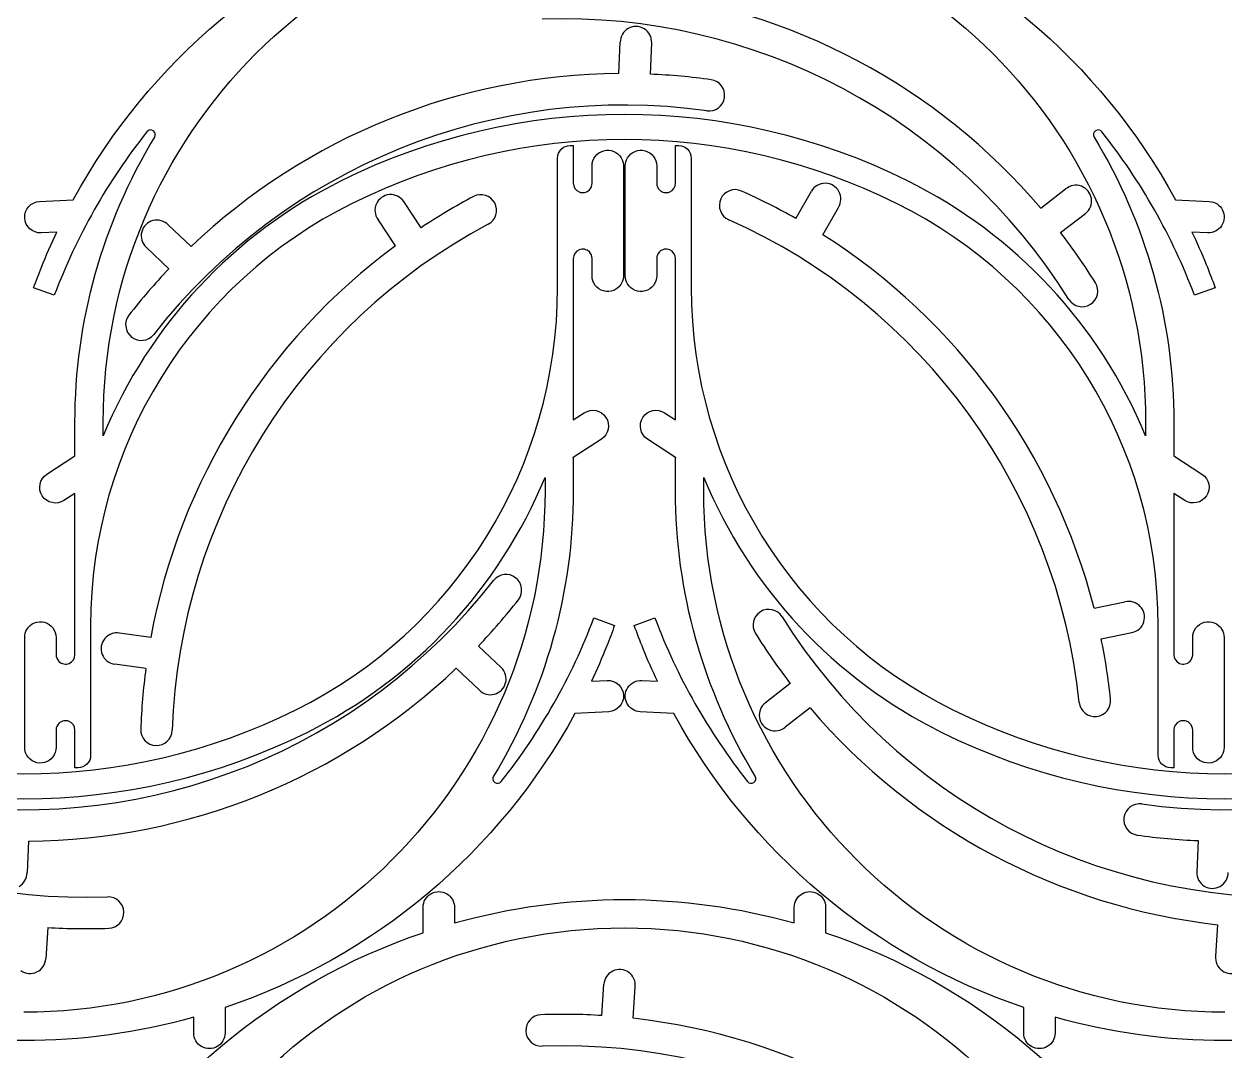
# Model space of a CAD drawing. Extents: x 3 to 3398, y -5 to 2267.
# Drawn here: x 1632 to 2174, y 1263 to 1727 of the extents above; entities that cross this region are included whole.
import ezdxf

# ---------------------------------------------------------------- set-up
doc = ezdxf.new("R2010")
doc.units = 0
doc.layers.add('Capa_1', color=7, linetype='CONTINUOUS')

msp = doc.modelspace()

# ---------------------------------------------------------------- linework, layer by layer
at = {"layer": 'Capa_1', "color": 7}
for points in [[(1900.12887, 1704.342453), (1900.729283, 1718.502954)], [(1914.304393, 1704.096301), (1914.904805, 1718.256802)], [(1878.084757, 1671.920986), (1879.502083, 1671.920986), (1879.502083, 1661.999698)], [(1925.66812, 1654.913084), (1925.66812, 1661.999698), (1925.66812, 1671.920986)], [(1932.754734, 1666.251666), (1932.754734, 1661.999698)], [(1872.415468, 1607.700217), (1872.415468, 1661.999698)], [(1980.028307, 1638.970576), (1987.023052, 1651.29753)], [(2090.545291, 1643.661701), (2101.778803, 1652.303952)], [(1638.552465, 1646.665509), (1653.805258, 1647.471626)], [(1810.806147, 1634.802133), (1802.968557, 1646.611133)], [(1992.180271, 1631.667444), (1999.175014, 1643.994401)], [(1799.193223, 1626.669111), (1791.355634, 1638.478111)], [(2099.468578, 1632.644397), (2110.702089, 1641.286648)], [(1646.377236, 1632.885985), (1639.300499, 1632.512038)], [(1706.950103, 1626.293165), (1696.681492, 1636.062295)], [(2165.860655, 1632.512407), (2158.783934, 1632.886381)], [(1696.92408, 1616.268954), (1686.655471, 1626.038085)], [(1879.502083, 1620.897364), (1879.502083, 1548.092013)], [(1645.229551, 1604.309581), (1635.895575, 1607.67235)], [(2169.265575, 1607.672718), (2159.931597, 1604.30995)], [(1920.722173, 1551.306501), (1920.722372, 1551.306898)], [(1920.722372, 1551.306898), (1925.66812, 1548.092013)], [(2137.856056, 1547.02743), (2137.856056, 1540.94703)], [(2150.611962, 1547.026665), (2150.611962, 1531.829336), (2150.613464, 1531.854848), (2163.28246, 1523.61955)], [(1892.172373, 1539.423666), (1879.503367, 1531.188369), (1879.501867, 1531.21388)], [(1925.66812, 1516.016183), (1925.66812, 1531.213512), (1925.666617, 1531.188), (1912.997622, 1539.423298)], [(1641.878685, 1523.619181), (1654.547691, 1531.854479), (1654.549191, 1531.828967)], [(1938.424025, 1516.015417), (1938.424025, 1522.095817)], [(1654.548976, 1442.145484), (1654.548976, 1514.950835), (1649.603242, 1511.73595)], [(2155.55771, 1511.73595), (2150.611962, 1514.950835)], [(2155.557908, 1511.736347), (2155.55771, 1511.73595)], [(2114.645335, 1463.108745), (2128.530461, 1465.951902)], [(1888.821507, 1458.733266), (1898.155483, 1455.370498)], [(1907.014507, 1455.370129), (1916.348485, 1458.732898)], [(1661.63559, 1455.34263), (1661.63559, 1401.04315)], [(1688.784539, 1449.978281), (1674.734907, 1451.845935)], [(2117.835864, 1449.294746), (2131.72099, 1452.137903)], [(1836.717909, 1446.069401), (1846.986518, 1436.30027)], [(1686.565399, 1435.975375), (1672.515769, 1437.843031)], [(1826.691886, 1436.04519), (1836.960497, 1426.27606)], [(1887.673822, 1430.156863), (1894.750559, 1430.530809)], [(1910.419427, 1430.530441), (1917.496148, 1430.156466)], [(1977.468459, 1429.137357), (1966.234948, 1420.495105)], [(1986.391746, 1418.120053), (1975.158235, 1409.477802)], [(2150.611962, 1408.129764), (2150.611962, 1401.04315), (2150.611962, 1391.121862), (2149.194639, 1391.121862)], [(1655.966301, 1391.121862), (1654.548976, 1391.121862), (1654.548976, 1401.04315)], [(2143.525348, 1396.791181), (2143.525348, 1401.04315)], [(1633.513119, 1357.995902), (1632.912706, 1343.835401)], [(2161.56662, 1358.242054), (2160.966207, 1344.081553)], [(1811.724567, 1316.693563), (1811.724567, 1328.166111)], [(1993.436812, 1328.166111), (1993.436812, 1316.693563)], [(1642.248459, 1319.068707), (1641.365405, 1304.92302)], [(2170.353887, 1320.305648), (2169.470836, 1306.159959)], [(1892.459555, 1279.303954), (1893.34261, 1293.449641)], [(1906.58315, 1278.067013), (1907.466202, 1292.212702)], [(1722.326491, 1282.940192), (1722.326491, 1271.467644)], [(2082.843269, 1271.467644), (2082.843269, 1282.940192)]]:
    msp.add_lwpolyline(points, dxfattribs=at)
for points in [[(2030.454479, 1655.946848)], [(2045.825603, 1407.096)]]:
    msp.add_lwpolyline(points, close=True, dxfattribs=at)
for points in [[(1653.805258, 1647.471626), (1687.92554, 1709.941353), (1744.299452, 1757.287874), (1811.724567, 1780.102655)], [(1667.304884, 1547.02743), (1667.329584, 1676.949081), (1772.658817, 1782.258291), (1902.58047, 1782.258291)], [(1902.58047, 1782.258291), (2032.502123, 1782.258291), (2137.831356, 1676.949081), (2137.856056, 1547.02743)], [(1993.436812, 1780.102655), (2060.861778, 1757.287913), (2117.235589, 1709.941537), (2151.355886, 1647.471994)], [(2090.545291, 1643.661701), (2043.864883, 1698.437164), (1978.097421, 1733.406344), (1906.58315, 1741.476106)], [(2103.170354, 1602.501834), (2052.187602, 1684.091289), (1961.550141, 1732.284082), (1865.400224, 1728.926454)], [(1904.330155, 1724.730013), (1902.088012, 1723.462347), (1900.709564, 1721.078569), (1900.729283, 1718.502954)], [(1911.522299, 1724.605124), (1909.32552, 1725.94987), (1906.572298, 1725.997678), (1904.330155, 1724.730013)], [(1914.904805, 1718.256802), (1915.013935, 1720.83018), (1913.719079, 1723.260379), (1911.522299, 1724.605124)], [(1900.12887, 1704.342453), (1828.162843, 1703.792175), (1759.100386, 1675.889132), (1706.950103, 1626.293165)], [(1941.746898, 1701.592115), (1932.645403, 1702.871243), (1923.487082, 1703.706959), (1914.304393, 1704.096301)], [(1939.774391, 1687.55676), (1844.502161, 1700.946396), (1749.323703, 1662.491804), (1690.09182, 1586.678453)], [(1947.776935, 1693.588379), (1948.321551, 1697.463593), (1945.622005, 1701.046732), (1941.746898, 1701.592115)], [(2030.454479, 1655.946848), (1949.890445, 1695.917799), (1855.270493, 1695.917799), (1774.706459, 1655.946848)], [(1939.774391, 1687.55676), (1943.649713, 1687.012909), (1947.232318, 1689.713164), (1947.776935, 1693.588379)], [(2025.415102, 1645.789689), (1948.026007, 1684.185429), (1857.134922, 1684.185429), (1779.745827, 1645.789689)], [(1687.065508, 1678.144079), (1669.384409, 1655.845132), (1655.271135, 1630.937215), (1645.229551, 1604.309581)], [(1654.549191, 1547.026297), (1654.549199, 1592.409859), (1667.001036, 1636.923523), (1690.548786, 1675.72006)], [(1689.945871, 1678.568399), (1689.024327, 1679.209704), (1687.76297, 1679.023887), (1687.065508, 1678.144079)], [(1690.548786, 1675.72006), (1691.131442, 1676.679762), (1690.867416, 1677.927095), (1689.945871, 1678.568399)], [(2115.215296, 1678.568792), (2114.293746, 1677.927495), (2114.02971, 1676.680164), (2114.612359, 1675.720457)], [(2114.612359, 1675.720457), (2138.160116, 1636.923913), (2150.611957, 1592.410238), (2150.611962, 1547.026665)], [(2118.095656, 1678.144448), (2117.398202, 1679.024262), (2116.136846, 1679.210089), (2115.215296, 1678.568792)], [(2159.931597, 1604.30995), (2149.890017, 1630.937583), (2135.776749, 1655.845499), (2118.095656, 1678.144448)], [(1872.415468, 1666.251666), (1872.415461, 1667.75526), (1873.012756, 1669.197273), (1874.075954, 1670.260478)], [(1874.075954, 1670.260478), (1875.139153, 1671.323682), (1876.581163, 1671.920985), (1878.084757, 1671.920986)], [(1893.214771, 1669.541595), (1896.291311, 1670.387063), (1899.553501, 1669.072328), (1901.184006, 1666.329817)], [(1903.986198, 1666.329817), (1905.616704, 1669.072326), (1908.878893, 1670.387059), (1911.955431, 1669.541592)], [(1925.66812, 1671.920986), (1925.66812, 1671.920986), (1927.085443, 1671.920986), (1927.085443, 1671.920986)], [(1927.085443, 1671.920986), (1928.589037, 1671.920986), (1930.031048, 1671.323683), (1931.094247, 1670.260479)], [(1931.094247, 1670.260479), (1932.157446, 1669.197274), (1932.754741, 1667.755261), (1932.754734, 1666.251666)], [(1872.415468, 1661.999698), (1872.415468, 1661.999698), (1872.415468, 1666.251666), (1872.415468, 1666.251666)], [(1888.00602, 1662.708359), (1888.00604, 1665.898956), (1890.138232, 1668.696128), (1893.214771, 1669.541595)], [(1901.184006, 1666.329817), (1901.835417, 1665.234143), (1902.17924, 1663.983051), (1902.179248, 1662.708359)], [(1902.990954, 1662.708359), (1902.990963, 1663.983051), (1903.334786, 1665.234143), (1903.986198, 1666.329817)], [(1911.955431, 1669.541592), (1915.031969, 1668.696125), (1917.164161, 1665.898955), (1917.164183, 1662.708359)], [(1879.502083, 1661.999698), (1879.502083, 1661.999698), (1879.502083, 1654.913083), (1879.502083, 1654.913083)], [(1888.00602, 1654.913083), (1888.00602, 1654.913083), (1888.00602, 1662.708359), (1888.00602, 1662.708359)], [(1902.179248, 1662.708359), (1902.179248, 1662.708359), (1902.179248, 1613.102088), (1902.179248, 1613.102088)], [(1902.990954, 1613.102088), (1902.990954, 1613.102088), (1902.990954, 1662.708359), (1902.990954, 1662.708359)], [(1917.164183, 1662.708359), (1917.164183, 1662.708359), (1917.164183, 1654.913083), (1917.164183, 1654.913083)], [(1932.754734, 1661.999698), (1932.754734, 1661.999698), (1932.754734, 1607.700217), (1932.754734, 1607.700217)], [(1774.706459, 1655.946848), (1726.17345, 1631.867727), (1688.015509, 1591.01026), (1667.304884, 1540.94703)], [(1879.502083, 1654.913083), (1879.502084, 1653.193324), (1880.538042, 1651.642904), (1882.126893, 1650.98478)], [(1886.760644, 1651.906488), (1887.558043, 1652.703886), (1888.006019, 1653.785391), (1888.00602, 1654.913083)], [(1917.164183, 1654.913083), (1917.164183, 1653.785391), (1917.612157, 1652.703887), (1918.409556, 1651.906488)], [(1923.043309, 1650.984777), (1924.632161, 1651.642901), (1925.66812, 1653.193323), (1925.66812, 1654.913084)], [(1993.255694, 1654.888849), (1990.680088, 1654.912543), (1988.294166, 1653.537748), (1987.023052, 1651.29753)], [(1999.421211, 1651.183475), (1998.191525, 1653.446699), (1995.8313, 1654.865155), (1993.255694, 1654.888849)], [(2137.856056, 1540.94703), (2117.145431, 1591.010261), (2078.987489, 1631.867728), (2030.454479, 1655.946848)], [(2108.863602, 1653.5482), (2106.451292, 1654.450941), (2103.739163, 1653.974631), (2101.778803, 1652.303952)], [(2113.390953, 1647.958421), (2113.009026, 1650.505637), (2111.275912, 1652.645459), (2108.863602, 1653.5482)], [(1796.500602, 1649.758846), (1793.932949, 1649.555534), (1791.677444, 1647.975908), (1790.608628, 1645.632447)], [(1802.968557, 1646.611133), (1801.544251, 1648.757184), (1799.068256, 1649.962159), (1796.500602, 1649.758846)], [(1834.479524, 1648.906504), (1826.364407, 1644.591616), (1818.463949, 1639.884598), (1810.806147, 1634.802133)], [(1844.062404, 1645.975712), (1842.225214, 1649.430944), (1837.935119, 1650.743011), (1834.479524, 1648.906504)], [(1882.126893, 1650.98478), (1883.715743, 1650.326657), (1885.544589, 1650.690436), (1886.760644, 1651.906488)], [(1918.409556, 1651.906488), (1919.62561, 1650.690434), (1921.454458, 1650.326654), (1923.043309, 1650.984777)], [(1955.428721, 1651.389225), (1951.853435, 1652.980208), (1947.665315, 1651.372075), (1946.073626, 1647.797104)], [(1980.028307, 1638.970576), (1972.034622, 1643.506481), (1963.825062, 1647.650927), (1955.428721, 1651.389225)], [(1999.175014, 1643.994401), (2000.55665, 1646.168197), (2000.650896, 1648.920251), (1999.421211, 1651.183475)], [(1631.854932, 1639.21503), (1631.648475, 1643.121379), (1634.646269, 1646.456188), (1638.552465, 1646.665509)], [(1779.745827, 1645.789689), (1707.397518, 1609.894876), (1661.63558, 1536.10596), (1661.63559, 1455.34263)], [(1790.608628, 1645.632447), (1789.539811, 1643.288985), (1789.825773, 1640.550236), (1791.355634, 1638.478111)], [(1841.133507, 1636.392252), (1844.588375, 1638.230125), (1845.899594, 1642.52048), (1844.062404, 1645.975712)], [(1946.073626, 1647.797104), (1944.481936, 1644.222133), (1946.08924, 1640.033695), (1949.663897, 1638.441299)], [(2143.525348, 1455.34263), (2143.525355, 1536.105962), (2097.763414, 1609.894878), (2025.415102, 1645.789689)], [(2110.702089, 1641.286648), (2112.743558, 1642.857186), (2113.772881, 1645.411205), (2113.390953, 1647.958421)], [(2151.355886, 1647.471994), (2151.355886, 1647.471994), (2166.60869, 1646.665906), (2166.60869, 1646.665906)], [(2166.60869, 1646.665906), (2169.136969, 1646.532282), (2171.401908, 1645.059988), (2172.550326, 1642.803623)], [(2172.550326, 1642.803623), (2173.698744, 1640.547257), (2173.556169, 1637.849615), (2172.176308, 1635.726873)], [(1639.300499, 1632.512038), (1635.394001, 1632.308445), (1632.061389, 1635.308682), (1631.854932, 1639.21503)], [(1689.765524, 1638.040374), (1687.27204, 1637.394738), (1685.324727, 1635.447777), (1684.678642, 1632.95441)], [(1696.681492, 1636.062295), (1694.906514, 1637.928779), (1692.259008, 1638.686009), (1689.765524, 1638.040374)], [(2107.949367, 1420.580038), (2097.892836, 1516.261522), (2037.554756, 1599.309765), (1949.663897, 1638.441299)], [(1639.421737, 1616.947509), (1641.576687, 1622.330219), (1643.896278, 1627.645544), (1646.377236, 1632.885985)], [(1684.678642, 1632.95441), (1684.032556, 1630.461042), (1684.789307, 1627.8134), (1686.655471, 1626.038085)], [(1841.133507, 1636.392252), (1756.186422, 1591.225084), (1701.788475, 1504.170171), (1698.430845, 1408.020255)], [(2115.189963, 1610.012558), (2110.319503, 1617.806915), (2105.072844, 1625.359784), (2099.468578, 1632.644397)], [(2158.783934, 1632.886381), (2161.062543, 1628.073319), (2163.205072, 1623.197002), (2165.20897, 1618.263238)], [(2172.176308, 1635.726873), (2170.796448, 1633.604131), (2168.388934, 1632.378783), (2165.860655, 1632.512407)], [(1799.193223, 1626.669111), (1741.29493, 1583.923357), (1701.823226, 1520.755428), (1688.784539, 1449.978281)], [(2114.645335, 1463.108745), (2096.701245, 1532.803949), (2052.91932, 1593.064598), (1992.180271, 1631.667444)], [(1882.126932, 1624.825598), (1880.538089, 1624.167496), (1879.502118, 1622.617108), (1879.502083, 1620.897364)], [(1886.760644, 1623.903874), (1885.5446, 1625.119915), (1883.715774, 1625.4837), (1882.126932, 1624.825598)], [(1888.00602, 1620.897364), (1888.005996, 1622.025027), (1887.558023, 1623.106497), (1886.760644, 1623.903874)], [(1918.409556, 1623.903874), (1917.612178, 1623.106496), (1917.164205, 1622.025026), (1917.164183, 1620.897364)], [(1923.04327, 1624.825601), (1921.454426, 1625.483703), (1919.625599, 1625.119917), (1918.409556, 1623.903874)], [(1925.66812, 1620.897364), (1925.668085, 1622.617109), (1924.632114, 1624.167499), (1923.04327, 1624.825601)], [(1635.895575, 1607.67235), (1637.016754, 1610.784407), (1638.192322, 1613.8766), (1639.421737, 1616.947509)], [(1696.92408, 1616.268954), (1690.589063, 1609.610051), (1684.581653, 1602.646982), (1678.923139, 1595.404424)], [(1888.00602, 1613.102088), (1888.00602, 1613.102088), (1888.00602, 1620.897364), (1888.00602, 1620.897364)], [(1917.164183, 1620.897364), (1917.164183, 1620.897364), (1917.164183, 1613.102088), (1917.164183, 1613.102088)], [(1925.66812, 1548.092013), (1925.66812, 1548.092013), (1925.66812, 1620.897364), (1925.66812, 1620.897364)], [(2165.20897, 1618.263238), (2166.631661, 1614.76047), (2167.984133, 1611.229591), (2169.265575, 1607.672718)], [(1893.214744, 1606.268803), (1890.138198, 1607.114285), (1888.006014, 1609.911481), (1888.00602, 1613.102088)], [(1902.179248, 1613.102088), (1902.17925, 1611.827377), (1901.835427, 1610.576264), (1901.184006, 1609.480573)], [(1903.986198, 1609.480573), (1903.334776, 1610.576264), (1902.990953, 1611.827377), (1902.990954, 1613.102088)], [(1917.164183, 1613.102088), (1917.164186, 1609.911482), (1915.032003, 1607.114289), (1911.955458, 1606.268806)], [(1754.305231, 1417.253159), (1826.65354, 1453.147972), (1872.415478, 1526.936888), (1872.415468, 1607.700217)], [(1901.184006, 1609.480573), (1899.553496, 1606.738054), (1896.29129, 1605.42332), (1893.214744, 1606.268803)], [(1911.955458, 1606.268806), (1908.878914, 1605.423324), (1905.616709, 1606.738056), (1903.986198, 1609.480573)], [(1932.754734, 1607.700217), (1932.754726, 1526.936886), (1978.516667, 1453.147969), (2050.86498, 1417.253159)], [(2112.934778, 1600.24858), (2116.253437, 1602.322319), (2117.263046, 1606.693489), (2115.189963, 1610.012558)], [(2103.170354, 1602.501834), (2105.244749, 1599.183585), (2109.616118, 1598.17484), (2112.934778, 1600.24858)], [(1678.923139, 1595.404424), (1676.514475, 1592.320233), (1677.061642, 1587.867476), (1680.145357, 1585.458202)], [(1680.145357, 1585.458202), (1683.229071, 1583.048929), (1687.681936, 1583.595215), (1690.09182, 1586.678453)], [(1879.502083, 1548.092013), (1879.502083, 1548.092013), (1884.447816, 1551.306898), (1884.447816, 1551.306898)], [(1884.447816, 1551.306898), (1887.729003, 1553.432953), (1892.112132, 1552.499961), (1894.242999, 1549.221898)], [(1910.932762, 1549.217771), (1913.062169, 1552.493582), (1917.441181, 1553.427915), (1920.722173, 1551.306501)], [(1654.549191, 1531.828967), (1654.549191, 1531.828967), (1654.549191, 1547.026296), (1654.549191, 1547.026297)], [(1667.304884, 1540.94703), (1667.304884, 1540.94703), (1667.304884, 1547.02743), (1667.304884, 1547.02743)], [(1894.242999, 1549.221898), (1896.373866, 1545.943834), (1895.447307, 1541.559341), (1892.172373, 1539.423666)], [(1912.997622, 1539.423298), (1909.727012, 1541.560683), (1908.803356, 1545.94196), (1910.932762, 1549.217771)], [(1879.501867, 1531.21388), (1879.501867, 1531.21388), (1879.501867, 1516.016551), (1879.501867, 1516.016551)], [(1639.808059, 1513.82095), (1637.677192, 1517.099013), (1638.603751, 1521.483507), (1641.878685, 1523.619181)], [(2163.28246, 1523.61955), (2166.55307, 1521.482164), (2167.476726, 1517.100887), (2165.347319, 1513.825076)], [(1759.344599, 1407.096), (1807.877608, 1431.17512), (1846.03555, 1472.032587), (1866.746174, 1522.095817)], [(1866.746174, 1522.095817), (1866.746174, 1522.095817), (1866.746174, 1516.015417), (1866.746174, 1516.015417)], [(1938.424025, 1522.095817), (1959.134651, 1472.032587), (1997.292593, 1431.17512), (2045.825603, 1407.096)], [(1866.746174, 1516.015417), (1866.721474, 1386.093767), (1761.392241, 1280.784557), (1631.470588, 1280.784557)], [(1649.603242, 1511.73595), (1646.322055, 1509.609895), (1641.938926, 1510.542887), (1639.808059, 1513.82095)], [(1879.501867, 1516.016551), (1879.501859, 1470.632988), (1867.050022, 1426.119324), (1843.502272, 1387.322787)], [(1961.667723, 1387.322391), (1938.119966, 1426.118935), (1925.668125, 1470.63261), (1925.66812, 1516.016183)], [(2173.699612, 1280.784557), (2043.777959, 1280.784557), (1938.448726, 1386.093767), (1938.424025, 1516.015417)], [(2150.611962, 1514.950835), (2150.611962, 1514.950835), (2150.611962, 1442.145484), (2150.611962, 1442.145484)], [(2165.347319, 1513.825076), (2163.217913, 1510.549266), (2158.8389, 1509.614932), (2155.557908, 1511.736347)], [(1593.867599, 1374.781596), (1689.139828, 1361.391959), (1784.318286, 1399.846552), (1843.550169, 1475.659902)], [(1853.496632, 1476.880153), (1850.412918, 1479.289426), (1845.960053, 1478.743141), (1843.550169, 1475.659902)], [(1854.71885, 1466.933931), (1857.127514, 1470.018123), (1856.580347, 1474.470879), (1853.496632, 1476.880153)], [(2136.096622, 1374.781596), (2231.368852, 1361.391959), (2326.54731, 1399.846552), (2385.779193, 1475.659902)], [(1836.717909, 1446.069401), (1843.052926, 1452.728304), (1849.060336, 1459.691373), (1854.71885, 1466.933931)], [(2135.443679, 1463.964453), (2133.671246, 1465.833318), (2131.024799, 1466.594133), (2128.530461, 1465.951902)], [(2137.062438, 1456.955732), (2137.83579, 1459.412581), (2137.216113, 1462.095587), (2135.443679, 1463.964453)], [(1431.537661, 1459.27992), (1482.520413, 1377.690465), (1573.157873, 1329.497672), (1669.30779, 1332.8553)], [(1846.98555, 1384.898769), (1864.666649, 1407.197716), (1878.779923, 1432.105632), (1888.821507, 1458.733266)], [(1916.348485, 1458.732898), (1926.390064, 1432.105265), (1940.503333, 1407.197349), (1958.184425, 1384.8984)], [(1964.00226, 1461.533174), (1960.6836, 1459.459435), (1959.673992, 1455.088265), (1961.747074, 1451.769196)], [(1973.766684, 1459.27992), (1971.692289, 1462.598169), (1967.320919, 1463.606914), (1964.00226, 1461.533174)], [(1973.766684, 1459.27992), (2024.749436, 1377.690465), (2115.386897, 1329.497672), (2211.536813, 1332.8553)], [(1631.87181, 1449.940759), (1631.871808, 1451.215471), (1632.215631, 1452.466583), (1632.867052, 1453.562274)], [(1632.867052, 1453.562274), (1634.497562, 1456.304794), (1637.759768, 1457.619527), (1640.836314, 1456.774045)], [(1640.836314, 1456.774045), (1643.91286, 1455.928562), (1646.045044, 1453.131367), (1646.045039, 1449.940759)], [(1898.155483, 1455.370498), (1897.034304, 1452.258441), (1895.858736, 1449.166247), (1894.629321, 1446.095339)], [(1911.071112, 1444.779609), (1909.648421, 1448.282377), (1908.295949, 1451.813257), (1907.014507, 1455.370129)], [(2131.72099, 1452.137903), (2134.244328, 1452.654572), (2136.289086, 1454.498883), (2137.062438, 1456.955732)], [(2143.525348, 1401.04315), (2143.525348, 1401.04315), (2143.525348, 1455.34263), (2143.525348, 1455.34263)], [(2159.115899, 1449.940759), (2159.115895, 1453.131366), (2161.248079, 1455.928559), (2164.324623, 1456.774041)], [(2164.324623, 1456.774041), (2167.401168, 1457.619524), (2170.663372, 1456.304792), (2172.293883, 1453.562274)], [(2172.293883, 1453.562274), (2172.945305, 1452.466583), (2173.289129, 1451.215471), (2173.289127, 1449.940759)], [(1631.87181, 1400.334489), (1631.87181, 1400.334489), (1631.87181, 1449.940759), (1631.87181, 1449.940759)], [(1646.045039, 1449.940759), (1646.045039, 1449.940759), (1646.045039, 1442.145484), (1646.045039, 1442.145484)], [(1667.977086, 1449.38113), (1666.33931, 1447.393167), (1665.908296, 1444.67344), (1666.851167, 1442.276504)], [(1674.734907, 1451.845935), (1672.201828, 1452.312646), (1669.614863, 1451.369093), (1667.977086, 1449.38113)], [(1961.747074, 1451.769196), (1966.617534, 1443.974839), (1971.864194, 1436.42197), (1977.468459, 1429.137357)], [(2122.045006, 1422.061582), (2121.084287, 1431.202173), (2119.67958, 1440.290631), (2117.835864, 1449.294746)], [(2159.115899, 1442.145484), (2159.115899, 1442.145484), (2159.115899, 1449.940759), (2159.115899, 1449.940759)], [(2173.289127, 1449.940759), (2173.289127, 1449.940759), (2173.289127, 1400.334489), (2173.289127, 1400.334489)], [(1646.045039, 1442.145484), (1646.045062, 1441.017821), (1646.493036, 1439.936351), (1647.290415, 1439.138974)], [(1651.924126, 1438.217249), (1653.512969, 1438.875351), (1654.54894, 1440.42574), (1654.548976, 1442.145484)], [(1666.851167, 1442.276504), (1667.794037, 1439.879568), (1669.962507, 1438.182387), (1672.515769, 1437.843031)], [(1894.629321, 1446.095339), (1892.474372, 1440.712629), (1890.154781, 1435.397303), (1887.673822, 1430.156863)], [(1917.496148, 1430.156466), (1915.217539, 1434.969529), (1913.07501, 1439.845845), (1911.071112, 1444.779609)], [(2150.611962, 1442.145484), (2150.611997, 1440.425739), (2151.647968, 1438.875348), (2153.236812, 1438.217246)], [(2157.870526, 1439.138974), (2158.667904, 1439.936351), (2159.115876, 1441.017821), (2159.115899, 1442.145484)], [(1647.290415, 1439.138974), (1648.506458, 1437.922932), (1650.335284, 1437.559148), (1651.924126, 1438.217249)], [(2153.236812, 1438.217246), (2154.825656, 1437.559144), (2156.654482, 1437.92293), (2157.870526, 1439.138974)], [(1633.513119, 1357.995902), (1705.479147, 1358.54618), (1774.541603, 1386.449224), (1826.691886, 1436.04519)], [(1686.565399, 1435.975375), (1685.354268, 1426.86458), (1684.58696, 1417.700271), (1684.266195, 1408.514928)], [(1848.963347, 1429.383945), (1849.609433, 1431.877313), (1848.852682, 1434.524956), (1846.986518, 1436.30027)], [(1836.960497, 1426.27606), (1838.735475, 1424.409576), (1841.382981, 1423.652346), (1843.876465, 1424.297982)], [(1843.876465, 1424.297982), (1846.369949, 1424.943617), (1848.317262, 1426.890578), (1848.963347, 1429.383945)], [(1894.750559, 1430.530809), (1898.657057, 1430.734403), (1901.989669, 1427.734166), (1902.196126, 1423.827817)], [(1903.729756, 1420.239225), (1902.581338, 1422.495591), (1902.723912, 1425.193232), (1904.103773, 1427.315975)], [(1904.103773, 1427.315975), (1905.483634, 1429.438717), (1907.891148, 1430.664064), (1910.419427, 1430.530441)], [(1902.196126, 1423.827817), (1902.402583, 1419.921469), (1899.40479, 1416.586659), (1895.498594, 1416.377339)], [(1966.234948, 1420.495105), (1964.19348, 1418.924568), (1963.164157, 1416.370549), (1963.546085, 1413.823333)], [(2107.949367, 1420.580038), (2108.359197, 1416.688261), (2111.845953, 1413.865325), (2115.737812, 1414.274385)], [(2115.737812, 1414.274385), (2119.629671, 1414.683445), (2122.453296, 1418.169643), (2122.045006, 1422.061582)], [(1508.635956, 1417.253159), (1586.025051, 1378.857419), (1676.916136, 1378.857419), (1754.305231, 1417.253159)], [(1880.2458, 1415.571222), (1846.125518, 1353.101495), (1789.751607, 1305.754974), (1722.326491, 1282.940192)], [(1895.498594, 1416.377339), (1895.498594, 1416.377339), (1880.2458, 1415.571222), (1880.2458, 1415.571222)], [(1909.671392, 1416.376942), (1907.143113, 1416.510565), (1904.878174, 1417.982859), (1903.729756, 1420.239225)], [(1924.924195, 1415.570854), (1924.924195, 1415.570854), (1909.671392, 1416.376942), (1909.671392, 1416.376942)], [(2082.843269, 1282.940192), (2015.418304, 1305.754935), (1959.044493, 1353.101311), (1924.924195, 1415.570854)], [(1986.391746, 1418.120053), (2033.072154, 1363.34459), (2098.839617, 1328.37541), (2170.353887, 1320.305648)], [(2050.86498, 1417.253159), (2128.254075, 1378.857419), (2219.14516, 1378.857419), (2296.534255, 1417.253159)], [(1647.290415, 1411.136359), (1646.493015, 1410.338961), (1646.045039, 1409.257457), (1646.045039, 1408.129764)], [(1651.924166, 1412.058067), (1650.335315, 1412.716191), (1648.506469, 1412.352412), (1647.290415, 1411.136359)], [(1654.548976, 1408.129764), (1654.548974, 1409.849523), (1653.513016, 1411.399944), (1651.924166, 1412.058067)], [(1963.546085, 1413.823333), (1963.928012, 1411.276116), (1965.661126, 1409.136295), (1968.073436, 1408.233554)], [(2153.236773, 1412.05807), (2151.647921, 1411.399946), (2150.611962, 1409.849525), (2150.611962, 1408.129764)], [(2157.870526, 1411.136359), (2156.654471, 1412.352414), (2154.825624, 1412.716194), (2153.236773, 1412.05807)], [(2159.115899, 1408.129764), (2159.115899, 1409.257456), (2158.667925, 1410.338961), (2157.870526, 1411.136359)], [(1503.59658, 1407.096), (1584.160613, 1367.125048), (1678.780565, 1367.125048), (1759.344599, 1407.096)], [(1646.045039, 1408.129764), (1646.045039, 1408.129764), (1646.045039, 1400.334489), (1646.045039, 1400.334489)], [(1654.548976, 1401.04315), (1654.548976, 1401.04315), (1654.548976, 1408.129764), (1654.548976, 1408.129764)], [(1684.266195, 1408.514928), (1684.130387, 1404.603988), (1687.190319, 1401.323248), (1691.101232, 1401.186667)], [(1691.101232, 1401.186667), (1695.012145, 1401.050086), (1698.29349, 1404.109369), (1698.430845, 1408.020255)], [(1968.073436, 1408.233554), (1970.485745, 1407.330813), (1973.197875, 1407.807123), (1975.158235, 1409.477802)], [(2045.825603, 1407.096), (2126.389637, 1367.125048), (2221.009589, 1367.125048), (2301.573623, 1407.096)], [(2159.115899, 1400.334489), (2159.115899, 1400.334489), (2159.115899, 1408.129764), (2159.115899, 1408.129764)], [(1632.867052, 1396.71303), (1632.215641, 1397.808705), (1631.871818, 1399.059796), (1631.87181, 1400.334489)], [(1646.045039, 1400.334489), (1646.045018, 1397.143892), (1643.912826, 1394.34672), (1640.836287, 1393.501252)], [(1661.63559, 1401.04315), (1661.63559, 1401.04315), (1661.63559, 1396.791181), (1661.63559, 1396.791181)], [(2164.324651, 1393.501256), (2161.248113, 1394.346723), (2159.115921, 1397.143893), (2159.115899, 1400.334489)], [(2173.289127, 1400.334489), (2173.289119, 1399.059796), (2172.945295, 1397.808705), (2172.293883, 1396.71303)], [(1640.836287, 1393.501252), (1637.759747, 1392.655785), (1634.497557, 1393.97052), (1632.867052, 1396.71303)], [(1661.63559, 1396.791181), (1661.635597, 1395.287587), (1661.038302, 1393.845574), (1659.975104, 1392.78237)], [(2145.185835, 1392.782369), (2144.122636, 1393.845573), (2143.52534, 1395.287587), (2143.525348, 1396.791181)], [(2172.293883, 1396.71303), (2170.663378, 1393.970522), (2167.401189, 1392.655789), (2164.324651, 1393.501256)], [(1659.975104, 1392.78237), (1658.911905, 1391.719165), (1657.469895, 1391.121862), (1655.966301, 1391.121862)], [(2149.194639, 1391.121862), (2147.691045, 1391.121862), (2146.249034, 1391.719164), (2145.185835, 1392.782369)], [(1843.502272, 1387.322787), (1842.919616, 1386.363086), (1843.183642, 1385.115753), (1844.105187, 1384.474448)], [(1844.105187, 1384.474448), (1845.026731, 1383.833144), (1846.288088, 1384.01896), (1846.98555, 1384.898769)], [(1958.184425, 1384.8984), (1958.88188, 1384.018586), (1960.143236, 1383.832758), (1961.064786, 1384.474056)], [(1961.064786, 1384.474056), (1961.986336, 1385.115353), (1962.250372, 1386.362684), (1961.667723, 1387.322391)], [(2136.096622, 1374.781596), (2132.2213, 1375.325446), (2128.638695, 1372.625191), (2128.094078, 1368.749977)], [(2128.094078, 1368.749977), (2127.549461, 1364.874762), (2130.249008, 1361.291623), (2134.124114, 1360.74624)], [(2134.124114, 1360.74624), (2143.22561, 1359.467112), (2152.38393, 1358.631397), (2161.56662, 1358.242054)], [(1629.311834, 1337.608342), (1631.553977, 1338.876008), (1632.932425, 1341.259786), (1632.912706, 1343.835401)], [(2160.966207, 1344.081553), (2160.857078, 1341.508176), (2162.151934, 1339.077977), (2164.348713, 1337.733231)], [(2171.540858, 1337.608342), (2173.783, 1338.876008), (2175.161449, 1341.259786), (2175.14173, 1343.835401)], [(1811.724567, 1328.166111), (1811.724567, 1330.697914), (1813.075269, 1333.037398), (1815.267875, 1334.3033)], [(1815.267875, 1334.3033), (1817.460482, 1335.569202), (1820.161884, 1335.569202), (1822.354491, 1334.3033)], [(1822.354491, 1334.3033), (1824.547097, 1333.037398), (1825.897799, 1330.697914), (1825.897799, 1328.166111)], [(1825.897799, 1321.079496), (1876.048563, 1335.17173), (1929.112819, 1335.17173), (1979.263584, 1321.079496)], [(1979.263584, 1328.166111), (1979.263584, 1330.697914), (1980.614285, 1333.037397), (1982.806891, 1334.303298)], [(1982.806891, 1334.303298), (1984.999497, 1335.5692), (1987.700899, 1335.5692), (1989.893505, 1334.303298)], [(1989.893505, 1334.303298), (1992.086111, 1333.037397), (1993.436812, 1330.697914), (1993.436812, 1328.166111)], [(2164.348713, 1337.733231), (2166.545493, 1336.388485), (2169.298715, 1336.340677), (2171.540858, 1337.608342)], [(1676.636019, 1326.020229), (1676.499456, 1329.931143), (1673.21873, 1332.991089), (1669.30779, 1332.8553)], [(1669.802398, 1318.690648), (1673.713284, 1318.827984), (1676.772582, 1322.109315), (1676.636019, 1326.020229)], [(1825.897799, 1328.166111), (1825.897799, 1328.166111), (1825.897799, 1321.079496), (1825.897799, 1321.079496)], [(1979.263584, 1321.079496), (1979.263584, 1321.079496), (1979.263584, 1328.166111), (1979.263584, 1328.166111)], [(1642.248459, 1319.068707), (1651.421545, 1318.496063), (1660.617054, 1318.369894), (1669.802398, 1318.690648)], [(1667.304884, 1083.618337), (1667.329584, 1213.539988), (1772.658817, 1318.849198), (1902.58047, 1318.849198)], [(1902.58047, 1318.849198), (2032.502123, 1318.849198), (2137.831356, 1213.539988), (2137.856056, 1083.618337)], [(1653.805258, 1184.062533), (1687.92554, 1246.53226), (1744.299452, 1293.878781), (1811.724567, 1316.693563)], [(1993.436812, 1316.693563), (2060.861778, 1293.87882), (2117.235589, 1246.532444), (2151.355886, 1184.062901)], [(1637.337874, 1298.962953), (1639.6632, 1300.070729), (1641.204982, 1302.352305), (1641.365405, 1304.92302)], [(2169.470836, 1306.159959), (2169.181959, 1303.600495), (2170.303672, 1301.08565), (2172.401038, 1299.590537)], [(1630.172015, 1299.590537), (1632.269381, 1298.095423), (1635.012548, 1297.855178), (1637.337874, 1298.962953)], [(1897.37014, 1299.409708), (1895.044814, 1298.301932), (1893.503033, 1296.020355), (1893.34261, 1293.449641)], [(1904.536, 1298.782124), (1902.438634, 1300.277238), (1899.695466, 1300.517483), (1897.37014, 1299.409708)], [(1907.466202, 1292.212702), (1907.755078, 1294.772166), (1906.633366, 1297.287011), (1904.536, 1298.782124)], [(2172.401038, 1299.590537), (2174.498404, 1298.095423), (2177.241571, 1297.855178), (2179.566897, 1298.962953)], [(1864.905616, 1279.682013), (1860.99473, 1279.544677), (1857.935432, 1276.263346), (1858.071995, 1272.352432)], [(1892.459555, 1279.303954), (1883.286469, 1279.876598), (1874.09096, 1280.002767), (1864.905616, 1279.682013)], [(1708.15326, 1278.554258), (1658.002495, 1264.462024), (1604.938239, 1264.462024), (1554.787474, 1278.554258)], [(1708.15326, 1271.467644), (1708.15326, 1271.467644), (1708.15326, 1278.554258), (1708.15326, 1278.554258)], [(2090.545291, 1180.252608), (2043.864883, 1235.028071), (1978.097421, 1269.997251), (1906.58315, 1278.067013)], [(2250.382283, 1278.554258), (2200.231518, 1264.462024), (2147.167262, 1264.462024), (2097.016498, 1278.554258)], [(2097.016498, 1278.554258), (2097.016498, 1278.554258), (2097.016498, 1271.467644), (2097.016498, 1271.467644)], [(1711.696567, 1265.330455), (1709.503961, 1266.596357), (1708.15326, 1268.93584), (1708.15326, 1271.467644)], [(1722.326491, 1271.467644), (1722.326491, 1268.93584), (1720.975789, 1266.596357), (1718.783183, 1265.330455)], [(1858.071995, 1272.352432), (1858.208558, 1268.441518), (1861.489284, 1265.381572), (1865.400224, 1265.517361)], [(2103.170354, 1139.092741), (2052.187602, 1220.682196), (1961.550141, 1268.874989), (1865.400224, 1265.517361)], [(2086.386576, 1265.330456), (2084.19397, 1266.596358), (2082.843269, 1268.935841), (2082.843269, 1271.467644)], [(2097.016498, 1271.467644), (2097.016498, 1268.935841), (2095.665797, 1266.596358), (2093.473191, 1265.330456)], [(1718.783183, 1265.330455), (1716.590576, 1264.064553), (1713.889174, 1264.064553), (1711.696567, 1265.330455)], [(2093.473191, 1265.330456), (2091.280585, 1264.064555), (2088.579182, 1264.064555), (2086.386576, 1265.330456)]]:
    msp.add_open_spline(points, degree=3, dxfattribs=at)

doc.saveas('drawing.dxf')
